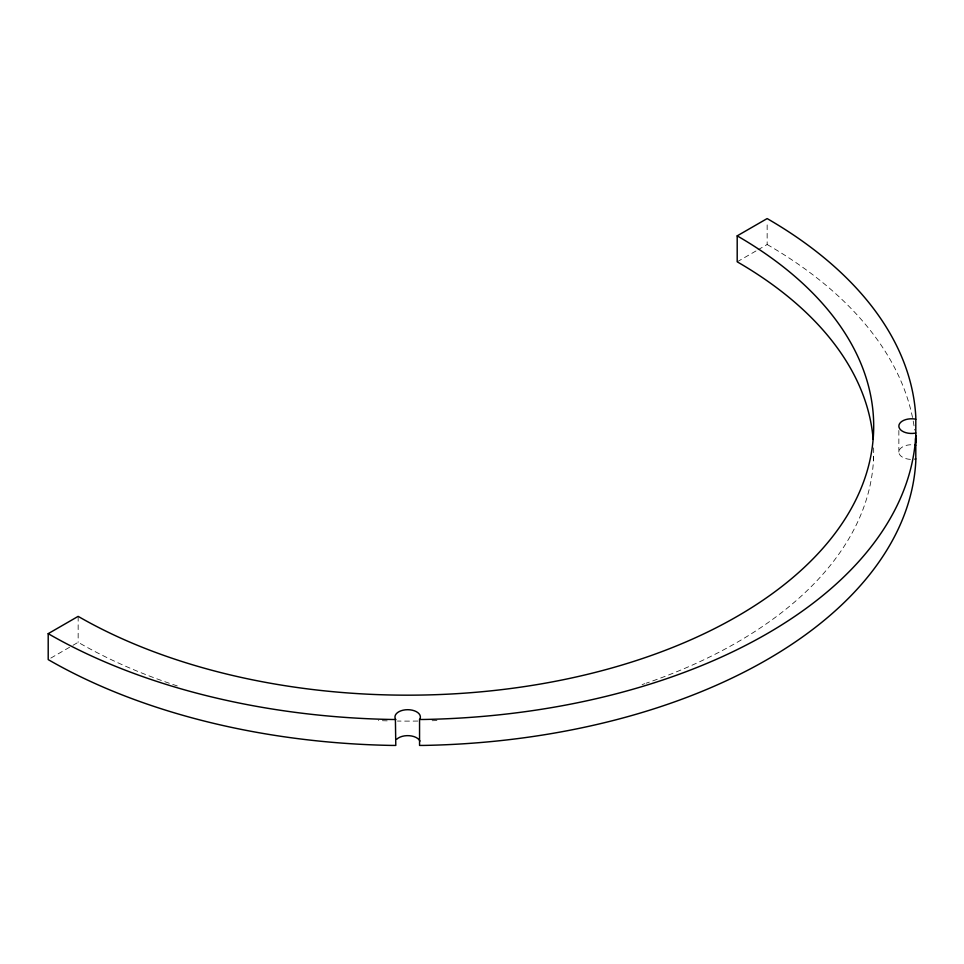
<?xml version="1.0" encoding="UTF-8"?>
<svg xmlns="http://www.w3.org/2000/svg" width="964" height="964" viewBox="0 0 964 964"><rect width="100%" height="100%" fill="white"/><g stroke="black" fill="none" stroke-linecap="round" stroke-linejoin="round"><path stroke-width="0.72" stroke-dasharray="4.82 3.62" d="M50.803 658.099L71.649 646.061M72.951 645.314L78.156 642.301A466.01 269.052 0 0 0 180.328 686.922M737.195 261.81L756.728 250.532M758.029 249.784L767.151 244.519L767.151 221.455M898.858 430.438L898.858 452.056M873.456 456.189L873.456 460.515M78.156 616.37L78.156 642.301M767.151 244.519A508.377 293.502 0 0 1 914.619 430.089M873.625 447.838A466.01 269.052 0 0 1 646.29 683.163M644.892 683.645A466.01 269.052 0 0 1 642.084 684.597M436.933 720.578A466.01 269.052 0 0 1 429.631 720.807M417.93 721.048A466.01 269.052 0 0 1 397.421 721.048M387.191 720.855A466.01 269.052 0 0 1 378.418 720.578M910.462 459.37A12.713 7.338 0 0 1 898.966 451.104A12.713 7.338 0 0 1 913.776 444.838"/><path stroke-width="1.45" d="M419.557 719.481L419.955 718.939A12.713 7.338 0 0 0 407.676 709.697A12.713 7.338 0 0 0 395.397 718.939L395.794 745.425L391.709 745.425A508.377 293.502 0 0 1 48.2 659.605L48.2 633.661L78.156 616.37A466.01 269.052 0 0 0 737.195 616.37A466.01 269.052 0 0 0 737.195 235.867L767.151 218.575A508.377 293.502 0 0 1 915.8 416.894L915.8 461.274A508.377 293.502 0 0 1 423.642 745.425L419.557 745.425L419.557 719.481L423.642 719.481A508.377 293.502 0 0 0 915.8 435.342M915.8 432.981L914.848 433.21A12.713 7.338 0 0 1 898.858 426.112A12.713 7.338 0 0 1 914.848 419.027L915.8 419.256M914.848 459.153L915.8 458.924M395.794 719.481L391.709 719.481A508.377 293.502 0 0 1 48.2 633.661M914.848 444.97L915.8 445.199M737.195 235.867L737.195 261.81A466.01 269.052 0 0 1 873.167 439.391M915.511 438.596A508.377 293.502 0 0 1 915.8 442.838M396.674 739.304A12.713 7.338 0 0 1 409.339 735.701A12.713 7.338 0 0 1 419.955 741.075"/></g></svg>
